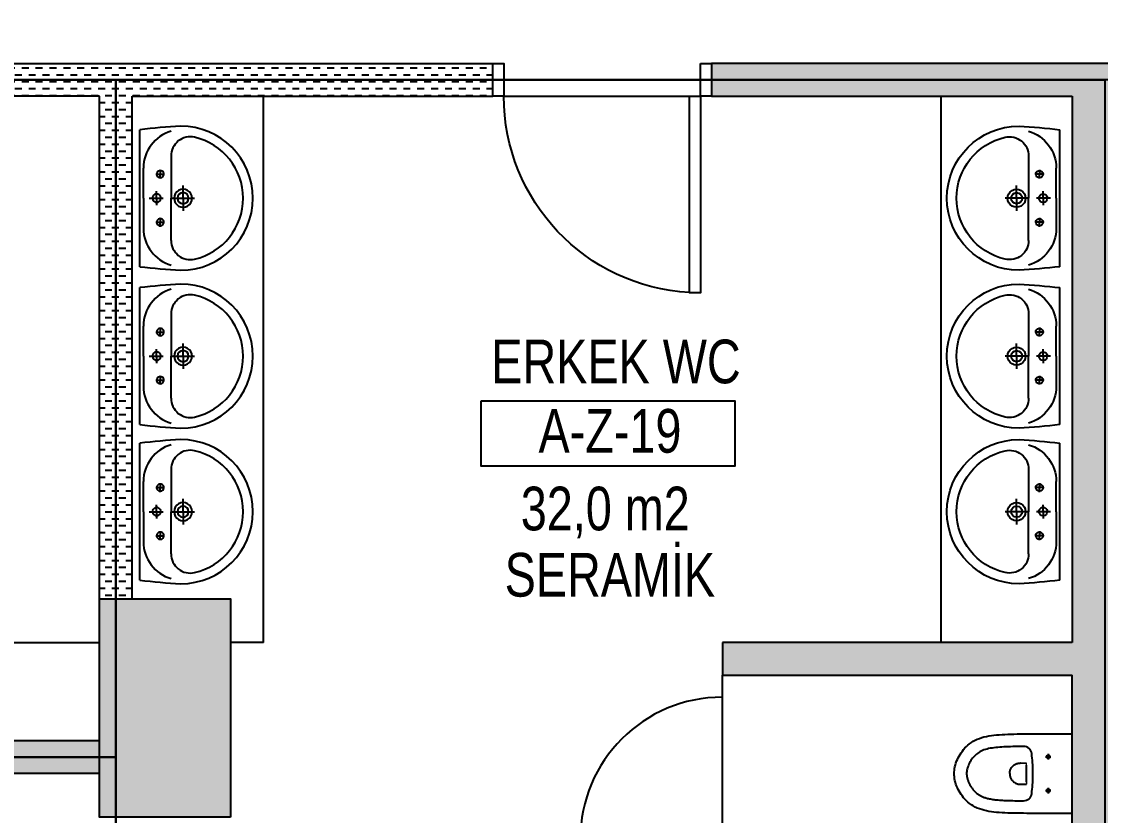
# Model space of a CAD drawing. Extents: x 259761 to 283296, y -701091 to -693683.
# Drawn here: x 260770.9 to 261264.6, y -698634.5 to -698271.2 of the extents above; entities that cross this region are included whole.
import ezdxf
from ezdxf.enums import TextEntityAlignment as Align

# ---------------------------------------------------------------- set-up
doc = ezdxf.new("R2010")
doc.units = 0
doc.header["$MEASUREMENT"] = 0
doc.layers.get('0').update_dxf_attribs({"linetype": 'CONTINUOUS'})
doc.layers.add('A-DOOR', color=193, linetype='CONTINUOUS')
doc.layers.add('MKDU0', color=50, linetype='CONTINUOUS')
doc.styles.add('Fields_100', font='act_simplex.shx', dxfattribs={"width": 0.8, "height": 20})
pattern_1 = [(0, (256351.4238, -647212.943), (3.175, 3.175), [3.175, -3.175])]

# ---------------------------------------------------------------- blocks, each defined once
blk = doc.blocks.new('KAPI_100')
at = {"layer": 'A-DOOR'}
blk.add_line((5, 15), (95, 15), dxfattribs=at)
blk.add_lwpolyline([(95, 15), (95, 105), (90, 105), (90, 15)], dxfattribs=at)
for points in [[(0, 0), (5, 0), (5, 15), (0, 15)], [(95, 0), (100, 0), (100, 15), (95, 15)]]:
    blk.add_lwpolyline(points, close=True, dxfattribs=at)
blk.add_arc((95, 15), 90, 93.1847, 180, dxfattribs=at)
blk = doc.blocks.new('Mahal kutusu_100')
at = {"color": 0}
blk.add_lwpolyline([(-58, 30), (58, 30), (58, 0), (-58, 0)], close=True, dxfattribs=at)
at = {"color": 0, "style": 'Fields_100', "width": 0.8}
for tag, p in [('MAHAL', (3.64, 37.94)), ('KOD', (0.89, 6.19)), ('ALAN', (-1.26, -29.36)), ('KAPLAMA', (0.85, -59.68))]:
    blk.add_attdef(tag, text='', height=20, dxfattribs=at).set_placement(p, align=Align.CENTER)
blk = doc.blocks.new('KLOZET')
at = {"linetype": 'Continuous'}
for p, q in [((-11.75, 48.97), (-11.04, 49.6)), ((-11.04, 49.6), (-10.31, 50.18)), ((-10.31, 50.18), (-9.56, 50.72)), ((-9.56, 50.72), (-8.8, 51.22)), ((-8.8, 51.22), (-8.02, 51.67)), ((-8.02, 51.67), (-7.24, 52.08)), ((-7.24, 52.08), (-6.44, 52.46)), ((-6.44, 52.46), (-5.63, 52.79)), ((-5.63, 52.79), (-4.81, 53.09)), ((-4.81, 53.09), (-3.99, 53.34)), ((-3.99, 53.34), (-3.16, 53.55)), ((-3.16, 53.55), (-2.34, 53.71)), ((-2.34, 53.71), (-1.51, 53.83)), ((-1.51, 53.83), (-0.69, 53.89)), ((-0.69, 53.89), (0, 53.91)), ((0, 53.91), (0.69, 53.89)), ((0.69, 53.89), (1.51, 53.83)), ((1.51, 53.83), (2.34, 53.71)), ((2.34, 53.71), (3.16, 53.55)), ((3.16, 53.55), (3.99, 53.34)), ((3.99, 53.34), (4.81, 53.09)), ((4.81, 53.09), (5.63, 52.79)), ((5.63, 52.79), (6.44, 52.46)), ((6.44, 52.46), (7.24, 52.08)), ((7.24, 52.08), (8.02, 51.67)), ((8.02, 51.67), (8.8, 51.22)), ((8.8, 51.22), (9.56, 50.72)), ((9.56, 50.72), (10.31, 50.18)), ((10.31, 50.18), (11.04, 49.6)), ((11.04, 49.6), (11.75, 48.97)), ((-15.3, 44.28), (-14.81, 45.18)), ((-14.81, 45.18), (-14.27, 46.03)), ((-14.27, 46.03), (-13.69, 46.84)), ((-13.69, 46.84), (-13.07, 47.6)), ((-13.07, 47.6), (-12.43, 48.31)), ((-12.43, 48.31), (-11.75, 48.97)), ((-8.02, 44.66), (-8.25, 44.43)), ((-7.78, 44.88), (-8.02, 44.66)), ((-7.53, 45.11), (-7.78, 44.88)), ((-7.26, 45.33), (-7.53, 45.11)), ((-6.99, 45.54), (-7.26, 45.33)), ((-6.71, 45.76), (-6.99, 45.54)), ((-6.42, 45.96), (-6.71, 45.76)), ((-6.13, 46.16), (-6.42, 45.96)), ((-5.82, 46.36), (-6.13, 46.16)), ((-5.51, 46.54), (-5.82, 46.36)), ((-5.2, 46.72), (-5.51, 46.54)), ((-4.89, 46.89), (-5.2, 46.72)), ((-4.57, 47.05), (-4.89, 46.89)), ((-4.25, 47.2), (-4.57, 47.05)), ((-3.93, 47.34), (-4.25, 47.2)), ((-3.6, 47.47), (-3.93, 47.34)), ((-3.28, 47.59), (-3.6, 47.47)), ((-2.97, 47.7), (-3.28, 47.59)), ((-2.65, 47.8), (-2.97, 47.7)), ((-2.35, 47.89), (-2.65, 47.8)), ((-2.06, 47.96), (-2.35, 47.89)), ((-1.77, 48.03), (-2.06, 47.96)), ((-1.5, 48.08), (-1.77, 48.03)), ((-1.23, 48.13), (-1.5, 48.08)), ((-0.97, 48.16), (-1.23, 48.13)), ((-0.71, 48.19), (-0.97, 48.16)), ((-0.47, 48.21), (-0.71, 48.19)), ((-0.23, 48.22), (-0.47, 48.21)), ((0, 48.22), (-0.23, 48.22)), ((0.5, 48.21), (0, 48.22)), ((1.01, 48.16), (0.5, 48.21)), ((1.53, 48.07), (1.01, 48.16)), ((2.07, 47.96), (1.53, 48.07)), ((2.62, 47.81), (2.07, 47.96)), ((3.18, 47.63), (2.62, 47.81)), ((3.74, 47.42), (3.18, 47.63)), ((4.31, 47.17), (3.74, 47.42)), ((4.87, 46.9), (4.31, 47.17)), ((5.42, 46.6), (4.87, 46.9)), ((5.96, 46.27), (5.42, 46.6)), ((6.49, 45.92), (5.96, 46.27)), ((7.01, 45.53), (6.49, 45.92)), ((7.51, 45.12), (7.01, 45.53)), ((7.99, 44.68), (7.51, 45.12)), ((8.44, 44.22), (7.99, 44.68)), ((11.75, 48.97), (12.43, 48.31)), ((12.43, 48.31), (13.07, 47.6)), ((13.07, 47.6), (13.69, 46.84)), ((13.69, 46.84), (14.27, 46.03)), ((14.27, 46.03), (14.81, 45.18)), ((14.81, 45.18), (15.3, 44.28)), ((-17.05, 39.19), (-16.79, 40.28)), ((-16.79, 40.28), (-16.49, 41.34)), ((-16.49, 41.34), (-16.14, 42.36)), ((-16.14, 42.36), (-15.75, 43.34)), ((-15.75, 43.34), (-15.3, 44.28)), ((-10.99, 39.8), (-11.11, 39.43)), ((-10.87, 40.16), (-10.99, 39.8)), ((-10.75, 40.49), (-10.87, 40.16)), ((-10.63, 40.81), (-10.75, 40.49)), ((-10.5, 41.11), (-10.63, 40.81)), ((-10.36, 41.4), (-10.5, 41.11)), ((-10.22, 41.69), (-10.36, 41.4)), ((-10.08, 41.96), (-10.22, 41.69)), ((-9.93, 42.23), (-10.08, 41.96)), ((-9.77, 42.49), (-9.93, 42.23)), ((-9.61, 42.75), (-9.77, 42.49)), ((-9.44, 43), (-9.61, 42.75)), ((-9.26, 43.24), (-9.44, 43)), ((-9.08, 43.48), (-9.26, 43.24)), ((-8.88, 43.72), (-9.08, 43.48)), ((-8.68, 43.96), (-8.88, 43.72)), ((-8.47, 44.19), (-8.68, 43.96)), ((-8.25, 44.43), (-8.47, 44.19)), ((8.87, 43.74), (8.44, 44.22)), ((9.27, 43.23), (8.87, 43.74)), ((9.64, 42.7), (9.27, 43.23)), ((9.98, 42.14), (9.64, 42.7)), ((10.29, 41.55), (9.98, 42.14)), ((10.57, 40.94), (10.29, 41.55)), ((10.82, 40.29), (10.57, 40.94)), ((11.05, 39.61), (10.82, 40.29)), ((11.25, 38.9), (11.05, 39.61)), ((15.3, 44.28), (15.75, 43.34)), ((15.75, 43.34), (16.14, 42.36)), ((16.14, 42.36), (16.49, 41.34)), ((16.49, 41.34), (16.79, 40.28)), ((16.79, 40.28), (17.05, 39.19)), ((-17.73, 34.52), (-17.61, 35.73)), ((-17.61, 35.73), (-17.46, 36.91)), ((-17.46, 36.91), (-17.27, 38.06)), ((-17.27, 38.06), (-17.05, 39.19)), ((-11.92, 35.1), (-11.98, 34.51)), ((-11.85, 35.68), (-11.92, 35.1)), ((-11.77, 36.22), (-11.85, 35.68)), ((-11.69, 36.75), (-11.77, 36.22)), ((-11.61, 37.25), (-11.69, 36.75)), ((-11.52, 37.73), (-11.61, 37.25)), ((-11.42, 38.19), (-11.52, 37.73)), ((-11.32, 38.62), (-11.42, 38.19)), ((-11.22, 39.04), (-11.32, 38.62)), ((-11.11, 39.43), (-11.22, 39.04)), ((11.43, 38.16), (11.25, 38.9)), ((11.58, 37.39), (11.43, 38.16)), ((11.72, 36.58), (11.58, 37.39)), ((11.84, 35.74), (11.72, 36.58)), ((11.94, 34.87), (11.84, 35.74)), ((12.03, 33.98), (11.94, 34.87)), ((17.05, 39.19), (17.27, 38.06)), ((17.27, 38.06), (17.46, 36.91)), ((17.46, 36.91), (17.61, 35.73)), ((17.61, 35.73), (17.73, 34.52)), ((-18.03, 29.37), (-17.98, 30.7)), ((-17.98, 30.7), (-17.91, 32)), ((-17.91, 32), (-17.83, 33.28)), ((-17.83, 33.28), (-17.73, 34.52)), ((-12.26, 30.38), (-12.29, 29.59)), ((-12.23, 31.13), (-12.26, 30.38)), ((-12.19, 31.86), (-12.23, 31.13)), ((-12.14, 32.56), (-12.19, 31.86)), ((-12.09, 33.24), (-12.14, 32.56)), ((-12.04, 33.89), (-12.09, 33.24)), ((-11.98, 34.51), (-12.04, 33.89)), ((12.11, 33.06), (12.03, 33.98)), ((12.17, 32.12), (12.11, 33.06)), ((12.23, 31.16), (12.17, 32.12)), ((12.27, 30.19), (12.23, 31.16)), ((12.31, 29.17), (12.27, 30.19)), ((17.73, 34.52), (17.83, 33.28)), ((17.83, 33.28), (17.91, 32)), ((17.91, 32), (17.98, 30.7)), ((17.98, 30.7), (18.03, 29.37)), ((-18.16, 23.7), (-18.14, 25.17)), ((-18.14, 25.17), (-18.11, 26.6)), ((-18.11, 26.6), (-18.08, 28)), ((-18.08, 28), (-18.03, 29.37)), ((-12.4, 25.19), (-12.42, 24.22)), ((-12.39, 26.14), (-12.4, 25.19)), ((-12.37, 27.04), (-12.39, 26.14)), ((-12.35, 27.92), (-12.37, 27.04)), ((-12.32, 28.77), (-12.35, 27.92)), ((-12.29, 29.59), (-12.32, 28.77)), ((-4.68, 24.99), (-4.77, 24.65)), ((-4.57, 25.33), (-4.68, 24.99)), ((-4.44, 25.64), (-4.57, 25.33)), ((-4.3, 25.94), (-4.44, 25.64)), ((-4.13, 26.23), (-4.3, 25.94)), ((-3.95, 26.5), (-4.13, 26.23)), ((-3.75, 26.76), (-3.95, 26.5)), ((-3.54, 27), (-3.75, 26.76)), ((-3.31, 27.23), (-3.54, 27)), ((-3.06, 27.44), (-3.31, 27.23)), ((-2.8, 27.64), (-3.06, 27.44)), ((-2.52, 27.82), (-2.8, 27.64)), ((-2.23, 27.98), (-2.52, 27.82)), ((-1.93, 28.12), (-2.23, 27.98)), ((-1.63, 28.24), (-1.93, 28.12)), ((-1.31, 28.35), (-1.63, 28.24)), ((-0.99, 28.42), (-1.31, 28.35)), ((-0.66, 28.48), (-0.99, 28.42)), ((-0.33, 28.51), (-0.66, 28.48)), ((0, 28.52), (-0.33, 28.51)), ((0, 28.52), (0.33, 28.51)), ((0.33, 28.51), (0.66, 28.48)), ((0.66, 28.48), (0.99, 28.42)), ((0.99, 28.42), (1.31, 28.34)), ((1.31, 28.34), (1.63, 28.24)), ((1.63, 28.24), (1.94, 28.12)), ((1.94, 28.12), (2.24, 27.98)), ((2.24, 27.98), (2.53, 27.82)), ((2.53, 27.82), (2.8, 27.64)), ((2.8, 27.64), (3.07, 27.44)), ((3.07, 27.44), (3.31, 27.22)), ((3.31, 27.22), (3.55, 26.99)), ((3.55, 26.99), (3.76, 26.75)), ((3.76, 26.75), (3.96, 26.49)), ((3.96, 26.49), (4.14, 26.21)), ((4.14, 26.21), (4.31, 25.92)), ((4.31, 25.92), (4.45, 25.62)), ((4.45, 25.62), (4.58, 25.3)), ((4.58, 25.3), (4.69, 24.97)), ((4.69, 24.97), (4.77, 24.62)), ((12.34, 28.11), (12.31, 29.17)), ((12.37, 27.02), (12.34, 28.11)), ((12.39, 25.87), (12.37, 27.02)), ((12.41, 24.68), (12.39, 25.87)), ((18.03, 29.37), (18.08, 28)), ((18.08, 28), (18.11, 26.6)), ((18.11, 26.6), (18.14, 25.17)), ((18.14, 25.17), (18.16, 23.7)), ((-18.21, 17.38), (-18.19, 20.63)), ((-18.19, 20.63), (-18.17, 22.18)), ((-18.17, 22.18), (-18.16, 23.7)), ((-12.43, 23.21), (-12.44, 22.17)), ((-12.42, 24.22), (-12.43, 23.21)), ((-4.86, 23.9), (-4.87, 23.51)), ((-4.87, 23.51), (-4.85, 20.77)), ((-4.83, 24.28), (-4.86, 23.9)), ((-4.77, 24.65), (-4.83, 24.28)), ((-3.85, 20.77), (-2.1, 20.76)), ((-2.1, 20.76), (-0.41, 20.76)), ((-0.41, 20.76), (1.67, 20.76)), ((1.67, 20.76), (3.41, 20.76)), ((3.41, 20.76), (3.85, 20.77)), ((4.77, 24.62), (4.83, 24.26)), ((4.83, 24.26), (4.86, 23.88)), ((4.87, 23.49), (4.85, 20.77)), ((4.86, 23.88), (4.87, 23.49)), ((12.43, 23.45), (12.41, 24.68)), ((12.44, 22.17), (12.43, 23.45)), ((18.16, 23.7), (18.17, 22.18)), ((18.17, 22.18), (18.19, 20.63)), ((18.19, 20.63), (18.21, 17.38)), ((-18.23, 12.14), (-18.21, 17.38)), ((-9.17, 18.44), (-8.15, 18.32)), ((-8.15, 18.32), (-7.14, 18.22)), ((-7.14, 18.22), (-6.12, 18.13)), ((-6.12, 18.13), (-5.1, 18.05)), ((-5.1, 18.05), (-4.08, 17.99)), ((-4.08, 17.99), (-3.06, 17.94)), ((-3.06, 17.94), (-2.04, 17.9)), ((-2.04, 17.9), (-1.02, 17.88)), ((-1.02, 17.88), (0, 17.88)), ((0, 17.88), (1.02, 17.88)), ((1.02, 17.88), (2.04, 17.9)), ((2.04, 17.9), (3.06, 17.94)), ((3.06, 17.94), (4.08, 17.99)), ((4.08, 17.99), (5.1, 18.05)), ((5.1, 18.05), (6.12, 18.13)), ((6.12, 18.13), (7.14, 18.22)), ((7.14, 18.22), (8.15, 18.32)), ((8.15, 18.32), (9.17, 18.44)), ((18.21, 17.38), (18.22, 13.94)), ((-18.25, 0), (-18.23, 12.14)), ((18.22, 13.94), (18.25, 0)), ((-18.25, 0), (18.25, 0))]:
    blk.add_line(p, q, dxfattribs=at)
at = {"lineweight": 0}
for p, q in [((-3.85, 20.77), (-4.85, 20.77)), ((3.85, 20.77), (4.85, 20.77))]:
    blk.add_line(p, q, dxfattribs=at)
at = {"ltscale": 3}
for p, q in [((-6.47, 10.9), (-9.03, 10.9)), ((-7.75, 12.18), (-7.75, 9.62)), ((9.03, 10.9), (6.47, 10.9)), ((7.75, 12.18), (7.75, 9.62))]:
    blk.add_line(p, q, dxfattribs=at)
at = {"linetype": 'Continuous'}
for centre in [(-7.75, 10.9), (7.75, 10.9)]:
    blk.add_circle(centre, 0.75, dxfattribs=at)
for centre, start, end in [((-8.71, 22.13), 179.5021, 262.9898), ((8.71, 22.13), 277.0095, 0.5028)]:
    blk.add_arc(centre, 3.72, start, end, dxfattribs=at)
blk = doc.blocks.new('lavabo')
for p, q in [((-28.5, 0), (28.5, 0)), ((0, -1.5), (-12.5, -1.5)), ((0, -1.5), (12.5, -1.5)), ((0, -3.86), (0, -9.76)), ((0, -3.86), (0, -9.76)), ((-11.86, -8.51), (-10, -8.51)), ((-10, -6.67), (-10, -10.33)), ((-8.14, -8.51), (-10, -8.51)), ((0, -7), (-2.87, -7)), ((0, -7), (2.87, -7)), ((8.14, -8.51), (10, -8.51)), ((10, -6.67), (10, -10.33)), ((11.86, -8.51), (10, -8.51)), ((-17.55, -13), (0, -13)), ((17.55, -13), (0, -13)), ((0, -13), (0, -22.78)), ((0, -13), (0, -22.78)), ((0, -18), (-5.31, -18)), ((0, -18), (5.31, -18))]:
    blk.add_line(p, q)
for centre, major_axis, start_param, end_param in [((269.47, -34.86), (212.13, 212.13), 2.23974, 2.296634), ((-269.47, -34.86), (-212.13, 212.13), 3.986551, 4.043445), ((-12.5, -17.5), (-11.31, 11.31), -0.785398, 0.501209), ((12.5, -17.5), (11.31, 11.31), 5.781977, 7.068583), ((-10, -8.51), (-1.06, 1.06), -0.785398, 2.356194), ((-10, -8.51), (-1.06, 1.06), 2.356194, 5.497787), ((0, -7), (-1.24, 1.24), -0.785398, 2.356194), ((0, -7), (-1.24, 1.24), 2.356194, 5.497787), ((10, -8.51), (-1.06, 1.06), -0.785398, 2.356194), ((10, -8.51), (-1.06, 1.06), 2.356194, 5.497787), ((-17.55, -21), (5.66, 5.66), 0.785398, 2.580288), ((17.55, -21), (-5.66, 5.66), 3.702898, 5.497787), ((0, -17), (-21.21, 21.21), 0.785398, 2.356194), ((0, -18), (2.65, 2.65), 0.785398, 3.926991), ((0, -18), (-1.63, 1.63), -0.785398, 2.356194), ((0, -18), (-2.65, 2.65), 2.356194, 5.497787), ((0, -18), (1.63, 1.63), 3.926991, 7.068583), ((0, -17), (21.21, 21.21), 3.926991, 5.497787), ((0, -17), (18.38, 18.38), 2.580288, 3.926991), ((0, -17), (-18.38, 18.38), 2.356194, 3.702898)]:
    blk.add_ellipse(centre, major_axis=major_axis, ratio=1, start_param=start_param, end_param=end_param)

msp = doc.modelspace()

# ---------------------------------------------------------------- hatches: boundary and pattern name
at = {"layer": 'MKDU0', "ltscale": 0.03}
h = msp.add_hatch(dxfattribs=at)
h.set_pattern_fill('ANSI33', color=8)
h.set_pattern_definition([(45, (256351.424, -695852.415), (-4.490128, 4.490128), []), (45, (256355.914, -695852.415), (-4.490128, 4.490128), [3.175, -1.5875])])
h.paths.add_polyline_path([(260866.61, -698635.38), (260806.61, -698635.38), (260806.61, -698535.38), (260866.61, -698535.38)])
h.paths.add_polyline_path([(259946.61, -698615.38), (259946.61, -698555.38), (260046.61, -698555.38), (260046.61, -698615.38)])
h.paths.add_polyline_path([(261626.61, -698615.38), (261626.61, -698555.38), (261726.61, -698555.38), (261726.61, -698615.38)])
h.paths.add_polyline_path([(260866.61, -699585.38), (260806.61, -699585.38), (260806.61, -699485.38), (260866.61, -699485.38)])
h.paths.add_polyline_path([(260866.61, -699110.38), (260806.61, -699110.38), (260806.61, -699010.38), (260866.61, -699010.38)])
h.paths.add_polyline_path([(260866.61, -697685.38), (260806.61, -697685.38), (260806.61, -697585.38), (260866.61, -697585.38)])
h.paths.add_polyline_path([(260866.61, -697210.38), (260806.61, -697210.38), (260806.61, -697110.38), (260866.61, -697110.38)])
h.paths.add_polyline_path([(260866.61, -696735.38), (260806.61, -696735.38), (260806.61, -696635.38), (260866.61, -696635.38)])
h.paths.add_polyline_path([(260866.61, -695785.38), (260806.61, -695785.38), (260806.61, -695685.38), (260866.61, -695685.38)])
h.paths.add_polyline_path([(260866.61, -695310.38), (260806.61, -695310.38), (260806.61, -695210.38), (260866.61, -695210.38)])
h.paths.add_polyline_path([(260866.61, -694835.38), (260806.61, -694835.38), (260806.61, -694735.38), (260866.61, -694735.38)])
h.paths.add_polyline_path([(259946.61, -700055.38), (259946.61, -699995.38), (260046.61, -699995.38), (260046.61, -700055.38)])
h.paths.add_polyline_path([(260786.61, -700055.38), (260786.61, -699995.38), (260886.61, -699995.38), (260886.61, -700055.38)])
h.paths.add_polyline_path([(261626.61, -700055.38), (261626.61, -699995.38), (261726.61, -699995.38), (261726.61, -700055.38)])
h.paths.add_polyline_path([(259946.61, -699565.38), (259946.61, -699505.38), (260046.61, -699505.38), (260046.61, -699565.38)])
h.paths.add_polyline_path([(261626.61, -699565.38), (261626.61, -699505.38), (261726.61, -699505.38), (261726.61, -699565.38)])
h.paths.add_polyline_path([(259946.61, -699090.38), (259946.61, -699030.38), (260046.61, -699030.38), (260046.61, -699090.38)])
h.paths.add_polyline_path([(261626.61, -699090.38), (261626.61, -699030.38), (261726.61, -699030.38), (261726.61, -699090.38)])
h.paths.add_polyline_path([(259946.61, -698140.38), (259946.61, -698080.38), (260046.61, -698080.38), (260046.61, -698140.38)])
h.paths.add_polyline_path([(260786.61, -698140.38), (260786.61, -698080.38), (260886.61, -698080.38), (260886.61, -698140.38)])
h.paths.add_polyline_path([(261626.61, -698140.38), (261626.61, -698080.38), (261726.61, -698080.38), (261726.61, -698140.38)])
h.paths.add_polyline_path([(259946.61, -697665.38), (259946.61, -697605.38), (260046.61, -697605.38), (260046.61, -697665.38)])
h.paths.add_polyline_path([(261626.61, -697665.38), (261626.61, -697605.38), (261726.61, -697605.38), (261726.61, -697665.38)])
h.paths.add_polyline_path([(259946.61, -697190.38), (259946.61, -697130.38), (260046.61, -697130.38), (260046.61, -697190.38)])
h.paths.add_polyline_path([(261626.61, -697190.38), (261626.61, -697130.38), (261726.61, -697130.38), (261726.61, -697190.38)])
h.paths.add_polyline_path([(259946.61, -696715.38), (259946.61, -696655.38), (260046.61, -696655.38), (260046.61, -696715.38)])
h.paths.add_polyline_path([(261626.61, -696715.38), (261626.61, -696655.38), (261726.61, -696655.38), (261726.61, -696715.38)])
h.paths.add_polyline_path([(259946.61, -696240.38), (259946.61, -696180.38), (260046.61, -696180.38), (260046.61, -696240.38)])
h.paths.add_polyline_path([(260786.61, -696240.38), (260786.61, -696180.38), (260886.61, -696180.38), (260886.61, -696240.38)])
h.paths.add_polyline_path([(261626.61, -696240.38), (261626.61, -696180.38), (261726.61, -696180.38), (261726.61, -696240.38)])
h.paths.add_polyline_path([(259946.61, -695765.38), (259946.61, -695705.38), (260046.61, -695705.38), (260046.61, -695765.38)])
h.paths.add_polyline_path([(261626.61, -695765.38), (261626.61, -695705.38), (261726.61, -695705.38), (261726.61, -695765.38)])
h.paths.add_polyline_path([(259946.61, -695290.38), (259946.61, -695230.38), (260046.61, -695230.38), (260046.61, -695290.38)])
h.paths.add_polyline_path([(261626.61, -695290.38), (261626.61, -695230.38), (261726.61, -695230.38), (261726.61, -695290.38)])
h.paths.add_polyline_path([(259946.61, -694815.38), (259946.61, -694755.38), (260046.61, -694755.38), (260046.61, -694815.38)])
h.paths.add_polyline_path([(261626.61, -694815.38), (261626.61, -694755.38), (261726.61, -694755.38), (261726.61, -694815.38)])
h.paths.add_polyline_path([(259946.61, -694325.38), (259946.61, -694265.38), (260046.61, -694265.38), (260046.61, -694325.38)])
h.paths.add_polyline_path([(260786.61, -694325.38), (260786.61, -694265.38), (260886.61, -694265.38), (260886.61, -694325.38)])
h.paths.add_polyline_path([(261626.61, -694325.38), (261626.61, -694265.38), (261726.61, -694265.38), (261726.61, -694325.38)])
h = msp.add_hatch(dxfattribs=at)
h.set_pattern_fill('DASH', color=8)
h.set_pattern_definition(pattern_1)
h.paths.add_polyline_path([(260606.61, -698305.38), (260646.61, -698305.38), (260646.61, -698290.38), (260571.61, -698290.38), (260571.61, -698305.38), (260591.61, -698305.38), (260591.61, -698600.38), (260211.61, -698600.38), (260211.61, -698305.38), (260471.61, -698305.38), (260471.61, -698290.38), (260196.61, -698290.38), (260196.61, -698615.38), (260806.61, -698615.38), (260806.61, -698600.38), (260606.61, -698600.38)])
h = msp.add_hatch(dxfattribs=at)
h.set_pattern_fill('DASH', color=8)
h.set_pattern_definition(pattern_1)
h.paths.add_polyline_path([(260821.61, -698305.38), (260986.61, -698305.38), (260986.61, -698290.38), (260746.61, -698290.38), (260746.61, -698305.38), (260806.61, -698305.38), (260806.61, -698535.38), (260821.61, -698535.38)])
h = msp.add_hatch(dxfattribs=at)
h.set_pattern_fill('DASH', color=8)
h.set_pattern_definition(pattern_1)
h.paths.add_polyline_path([(261281.61, -698570.38), (261441.61, -698570.38), (261441.61, -698555.38), (261281.61, -698555.38), (261281.61, -698305.38), (261446.61, -698305.38), (261446.61, -698290.38), (261086.61, -698290.38), (261086.61, -698305.38), (261251.61, -698305.38), (261251.61, -698555.38), (261091.61, -698555.38), (261091.61, -698570.38), (261251.61, -698570.38), (261251.61, -699075.38), (261281.61, -699075.38)])

# ---------------------------------------------------------------- linework, layer by layer
at = {"layer": 'MKDU0', "color": 8, "ltscale": 0.03}
for p, q in [((260806.61, -698305.38), (260746.61, -698305.38)), ((260806.61, -698535.38), (260806.61, -698305.38)), ((260821.61, -698535.38), (260821.61, -698305.38)), ((260881.61, -698555.38), (260881.61, -698305.38)), ((261191.61, -698305.38), (261191.61, -698555.38)), ((261251.61, -698305.38), (261251.61, -698555.38)), ((260606.61, -698555.38), (260806.61, -698555.38)), ((260881.61, -698555.38), (260866.61, -698555.38)), ((261251.61, -698555.38), (261091.61, -698555.38)), ((261091.61, -698555.38), (261091.61, -698570.38)), ((261091.61, -698660.38), (261091.61, -698570.38)), ((261091.61, -698570.38), (261251.61, -698570.38)), ((260806.61, -698600.38), (260606.61, -698600.38))]:
    msp.add_line(p, q, dxfattribs=at)
for points in [[(259936.61, -698607.88), (259936.61, -698132.88), (260879.11, -698132.88), (260879.11, -698050.38), (261044.11, -698050.38), (261044.11, -698132.88), (261719.11, -698132.88), (261719.11, -698297.88), (260204.11, -698297.88), (260204.11, -698607.88)], [(260814.11, -698607.88), (260599.11, -698607.88), (260599.11, -698297.88), (260814.11, -698297.88)], [(260814.11, -698297.88), (261266.61, -698297.88), (261266.61, -699075.38), (260814.11, -699075.38)], [(260866.61, -698635.38), (260806.61, -698635.38), (260806.61, -698535.38), (260866.61, -698535.38)], [(260814.11, -699082.88), (259936.61, -699082.88), (259936.61, -698607.88), (260814.11, -698607.88)]]:
    msp.add_lwpolyline(points, close=True, dxfattribs=at)
for points in [[(260806.61, -698615.38), (260196.61, -698615.38), (260196.61, -698290.38), (260471.61, -698290.38)], [(260746.61, -698305.38), (260746.61, -698290.38), (260986.61, -698290.38)], [(260821.61, -698305.38), (260986.61, -698305.38), (260986.61, -698290.38)], [(261446.61, -698305.38), (261446.61, -698290.38), (261086.61, -698290.38), (261086.61, -698305.38), (261251.61, -698305.38)], [(261251.61, -699075.38), (261251.61, -698570.38)]]:
    msp.add_lwpolyline(points, dxfattribs=at)
msp.add_arc((261091.61, -698645.38), 65, 90, 180, dxfattribs=at)

# ---------------------------------------------------------------- block references
at = {"layer": 'MKDU0', "color": 8, "ltscale": 0.03, "xscale": -1, "rotation": 180}
msp.add_blockref('KAPI_100', (260986.61, -698290.38), dxfattribs=at)
at = {"layer": 'MKDU0', "color": 8, "ltscale": 0.03, "yscale": 1.1, "zscale": 1.1}
for p, xscale, rotation in [((260825.05, -698352.03), 1.1, 90), ((261246.06, -698352.03), -1.1, 270), ((260825.05, -698424.31), 1.1, 90), ((261246.06, -698424.31), -1.1, 270), ((260825.05, -698495.49), 1.1, 90), ((261246.06, -698495.49), -1.1, 270)]:
    msp.add_blockref('lavabo', p, dxfattribs=dict(at, xscale=xscale, rotation=rotation))
at = {"layer": 'MKDU0', "color": 8, "ltscale": 0.03}
msp.add_blockref('Mahal kutusu_100', (261039.29, -698474.69), dxfattribs=at).add_auto_attribs({'MAHAL': 'ERKEK WC', 'KOD': 'A-Z-19', 'ALAN': '32,0 m2', 'KAPLAMA': 'SERAMİK'})
at = {"layer": 'MKDU0', "color": 8, "ltscale": 0.03, "rotation": 90.00000000000001}
msp.add_blockref('KLOZET', (261251.61, -698615.38), dxfattribs=at)

doc.saveas('drawing.dxf')
